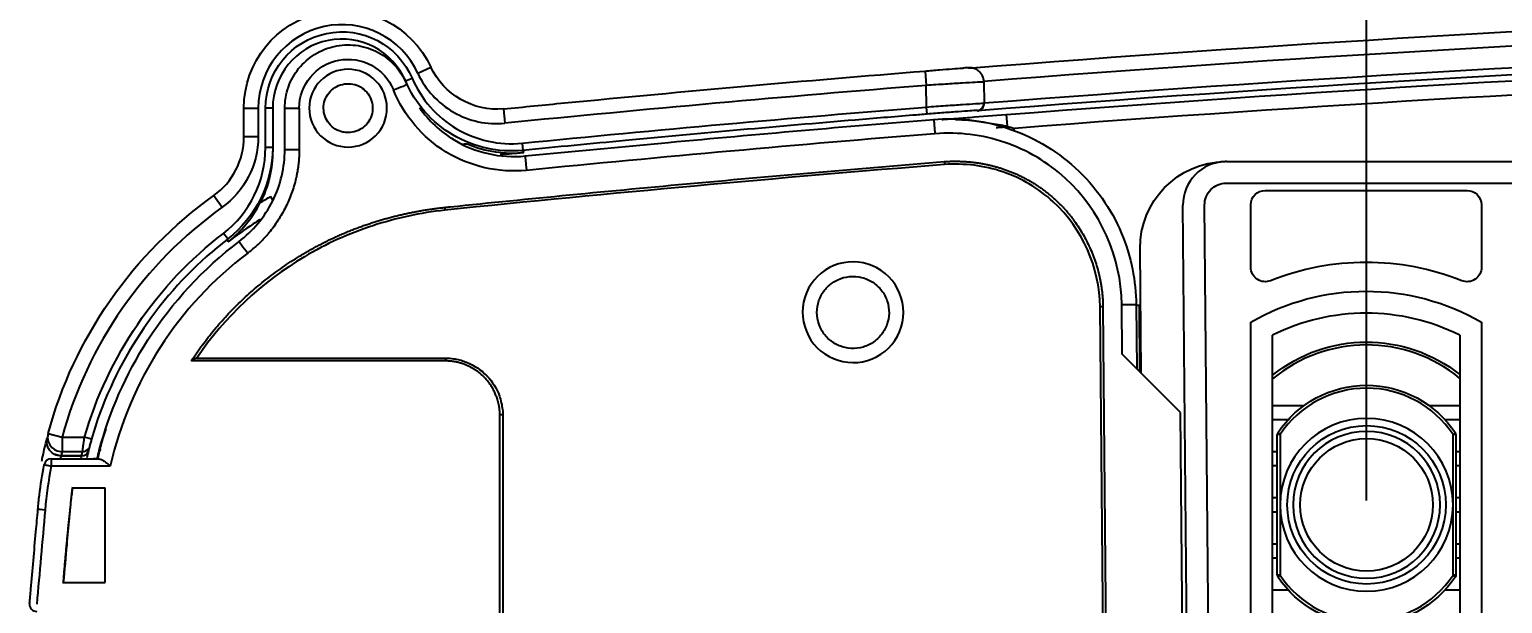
# Model space of a CAD drawing. Header units: millimetres. Extents: x 28 to 2974, y 8 to 3716.
# Drawn here: x 1666.1 to 1768.4, y 1342.2 to 1382.1 of the extents above; entities that cross this region are included whole.
import ezdxf

# ---------------------------------------------------------------- set-up
doc = ezdxf.new("R2010")
doc.units = ezdxf.units.MM
doc.layers.get('Defpoints').update_dxf_attribs({"linetype": 'CONTINUOUS'})
doc.layers.add('1LINE', color=7, linetype='CONTINUOUS')
doc.styles.add('Annotative', font='malgun.ttf')
doc.dimstyles.new('WOO', dxfattribs={"dimtxt": 20, "dimasz": 2, "dimexe": 1.25, "dimexo": 0.3, "dimgap": 1, "dimtad": 1, "dimdec": 1, "dimzin": 1, "dimdsep": 46, "dimtxsty": 'Annotative', "dimcen": 0, "dimclrd": 1, "dimclre": 1, "dimclrt": 2, "dimadec": 0, "dimazin": 0, "dimtfac": 1, "dimtdec": 1, "dimtofl": 0, "dimtmove": 0, "dimatfit": 3, "dimfxl": 0, "dimarcsym": 0})

# ---------------------------------------------------------------- blocks, each defined once
blk = doc.blocks.new('*D11')
at = {"layer": '1LINE', "color": 1, "lineweight": -2}
for p, q in [((1758.92, 1349.37), (1758.92, 1481.64)), ((1958.87, 1349.37), (1958.87, 1481.64)), ((1760.92, 1480.39), (1956.87, 1480.39))]:
    blk.add_line(p, q, dxfattribs=at)
at = {"layer": '1LINE', "color": 1}
for points in [[(1760.92, 1480.72), (1760.92, 1480.05), (1758.92, 1480.39)], [(1956.87, 1480.72), (1956.87, 1480.05), (1958.87, 1480.39)]]:
    blk.add_solid(points, dxfattribs=at)
at = {"layer": 'Defpoints', "color": 0}
for p in [(1958.87, 1480.39), (1758.92, 1349.07), (1958.87, 1349.07)]:
    blk.add_point(p, dxfattribs=at)
at = {"layer": '1LINE', "color": 2, "insert": (1858.89, 1491.72), "char_height": 20, "attachment_point": 5, "style": 'Annotative'}
blk.add_mtext('200', dxfattribs=at)

msp = doc.modelspace()

# ---------------------------------------------------------------- linework, layer by layer
at = {"layer": '1LINE', "linetype": 'Continuous'}
for p, q in [((1693.09, 1379.03), (1694, 1379.45)), ((1728.29, 1379.19), (1728.37, 1378.19)), ((1692.23, 1378.5), (1692.69, 1378.7)), ((1728.38, 1376.69), (1728.37, 1378.19)), ((1732.37, 1378.43), (1732.38, 1376.96)), ((1732.38, 1376.96), (1732.38, 1376.94)), ((1681.02, 1376.61), (1682.02, 1376.61)), ((1681.02, 1374.61), (1681.02, 1376.61)), ((1682.02, 1376.61), (1682.02, 1374.61)), ((1683.02, 1376.61), (1682.52, 1376.61)), ((1682.52, 1373.87), (1682.52, 1376.61)), ((1683.02, 1376.61), (1683.02, 1373.87)), ((1683.86, 1373.73), (1683.86, 1376.61)), ((1684.86, 1376.61), (1684.86, 1373.73)), ((1699.04, 1376.56), (1699.13, 1375.57)), ((1728.42, 1376.2), (1728.38, 1376.69)), ((1733.91, 1376.17), (1733.98, 1375.36)), ((1734.42, 1375.03), (1734.49, 1375.21)), ((1682.02, 1374.61), (1681.02, 1374.61)), ((1683.02, 1373.87), (1682.52, 1373.87)), ((1700.32, 1374.18), (1700.37, 1373.68)), ((1749.2, 1372.9), (1968.58, 1372.9)), ((1749.18, 1371.4), (1827.83, 1371.4)), ((1751.89, 1370.9), (1765.89, 1370.9)), ((1678.93, 1370.54), (1679.51, 1369.73)), ((1683.04, 1370.23), (1682.9, 1370.48)), ((1746.87, 1290.88), (1746.18, 1369.88)), ((1748.37, 1290.89), (1747.68, 1369.89)), ((1750.89, 1365.56), (1750.89, 1369.9)), ((1766.89, 1369.9), (1766.89, 1365.56)), ((1679.9, 1367.53), (1679.6, 1367.92)), ((1743.28, 1358.21), (1743.2, 1366.85)), ((1740.97, 1301.45), (1740.43, 1362.82)), ((1740.63, 1362.82), (1741.3, 1287.13)), ((1741.96, 1359.53), (1741.93, 1362.98)), ((1742.93, 1362.99), (1742.97, 1358.52)), ((1742.93, 1362.94), (1743.13, 1362.94)), ((1743.13, 1362.94), (1743.17, 1358.32)), ((1750.89, 1304.94), (1750.89, 1361.76)), ((1766.89, 1361.76), (1766.89, 1304.94)), ((1752.39, 1305.84), (1752.39, 1360.86)), ((1765.39, 1360.86), (1765.39, 1305.84)), ((1746, 1355.49), (1741.96, 1359.53)), ((1695.03, 1359.06), (1677.37, 1359.06)), ((1677.75, 1359.26), (1695.03, 1359.26)), ((1698.79, 1338.72), (1698.79, 1355.34)), ((1698.99, 1355.34), (1698.99, 1338.72)), ((1746.48, 1300.63), (1746, 1355.49)), ((1752.39, 1355.97), (1754.58, 1355.97)), ((1763.25, 1355.97), (1765.39, 1355.97)), ((1753.46, 1354.97), (1752.39, 1354.97)), ((1765.39, 1354.97), (1764.37, 1354.97)), ((1667.44, 1354.03), (1667.43, 1353.98)), ((1667.44, 1354.03), (1668.4, 1353.76)), ((1668.4, 1353.76), (1669.96, 1353.76)), ((1668.4, 1353.76), (1668.4, 1352.76)), ((1670.44, 1353.63), (1669.96, 1353.76)), ((1752.92, 1353.95), (1752.72, 1353.95)), ((1752.72, 1344.19), (1752.72, 1353.95)), ((1752.75, 1354.06), (1752.92, 1353.95)), ((1752.92, 1353.95), (1752.92, 1349.07)), ((1765.08, 1354.06), (1764.92, 1353.95)), ((1765.12, 1353.95), (1764.92, 1353.95)), ((1764.92, 1349.07), (1764.92, 1353.95)), ((1765.12, 1353.95), (1765.12, 1344.19)), ((1667.65, 1352.26), (1670.98, 1352.26)), ((1667.65, 1352.26), (1667.65, 1351.76)), ((1668.34, 1352.47), (1668.34, 1352.47)), ((1669.82, 1352.76), (1668.4, 1352.76)), ((1670.87, 1352.27), (1670.59, 1352.26)), ((1752.39, 1352.77), (1752.72, 1352.77)), ((1765.12, 1352.77), (1765.39, 1352.77)), ((1671.75, 1351.76), (1667.65, 1351.76)), ((1752.72, 1351.77), (1752.39, 1351.77)), ((1765.39, 1351.77), (1765.12, 1351.77)), ((1669.13, 1350.26), (1671.39, 1350.26)), ((1671.39, 1343.67), (1671.39, 1350.26)), ((1752.39, 1349.57), (1752.72, 1349.57)), ((1765.12, 1349.57), (1765.39, 1349.57)), ((1752.72, 1348.57), (1752.39, 1348.57)), ((1752.92, 1349.07), (1752.92, 1344.19)), ((1764.92, 1344.19), (1764.92, 1349.07)), ((1765.39, 1348.57), (1765.12, 1348.57)), ((1752.39, 1346.37), (1752.72, 1346.37)), ((1765.12, 1346.37), (1765.39, 1346.37)), ((1752.72, 1345.37), (1752.39, 1345.37)), ((1765.39, 1345.37), (1765.12, 1345.37)), ((1752.92, 1344.19), (1752.72, 1344.19)), ((1752.92, 1344.19), (1752.75, 1344.08)), ((1765.12, 1344.19), (1764.92, 1344.19)), ((1765.08, 1344.08), (1764.92, 1344.19)), ((1668.49, 1343.67), (1671.39, 1343.67)), ((1752.39, 1343.17), (1753.46, 1343.17)), ((1764.37, 1343.17), (1765.39, 1343.17))]:
    msp.add_line(p, q, dxfattribs=at)
at = {"layer": '1LINE', "linetype": 'Continuous', "extrusion": (0, 0, -1)}
for radius in [6, 5.1]:
    msp.add_circle((-1758.92, 1349.07), radius, dxfattribs=at)
at = {"layer": '1LINE', "linetype": 'Continuous'}
for radius in [5.5, 4.6]:
    msp.add_circle((1758.92, 1349.07), radius, dxfattribs=at)
at = {"layer": '1LINE', "linetype": 'Continuous', "extrusion": (0, 0, -1)}
for centre, radius, start, end in [((-1687.82, 1376.61), 6.8, 0, 155.3427), ((-1687.82, 1376.61), 5.3, 0, 156.8659), ((-1688.25, 1376.61), 3.39, 359.9998, 158.0366), ((-1749.2, 1366.9), 6, 359.5, 89.1465), ((-1749.18, 1369.9), 1.5, 359.5, 90), ((-1758.89, 1347.9), 16, 60, 120), ((-1758.92, 1349.97), 10.4, 51.1421, 128.5053), ((-1758.92, 1349.97), 7.4, 33.5573, 146.4427), ((-1758.92, 1348.17), 7.4, 213.5573, 326.4427), ((-1764.92, 1344.19), 0.2, 180, 213.5573)]:
    msp.add_arc(centre, radius, start, end, dxfattribs=at)
at = {"layer": '1LINE', "linetype": 'Continuous'}
for centre, radius, start, end in [((1687.82, 1376.61), 5.8, 24.6573, 180), ((1687.82, 1376.61), 4.8, 23.1341, 180), ((1749.18, 1369.9), 3, 91.2071, 180.5), ((1749.2, 1366.9), 6, 90, 90.8535), ((1758.89, 1347.9), 18, 68.3817, 111.6183), ((1758.92, 1349.97), 10.2, 50.5948, 129.7694), ((1758.92, 1349.97), 7.2, 33.5573, 146.4427), ((1668.4, 1353.76), 1, 164.7599, 167.4602), ((1752.92, 1353.95), 0.2, 146.4427, 180), ((1764.92, 1353.95), 0.2, 0, 33.5573), ((1752.92, 1344.19), 0.2, 180, 213.5573), ((1758.92, 1348.17), 7.2, 213.5573, 326.4427)]:
    msp.add_arc(centre, radius, start, end, dxfattribs=at)
at = {"layer": '1LINE', "linetype": 'Continuous', "extrusion": (6.12303e-17, -3.74928e-33, -1)}
for centre, radius, start, end in [((-1751.89, 1369.9), 1, 0, 90), ((-1765.89, 1369.9), 1, 90, 180), ((-1751.89, 1365.56), 1, 248.3817, 0), ((-1765.89, 1365.56), 1, 180, 291.6183), ((-1758.89, 1347.9), 14.5, 63.3669, 116.6331)]:
    msp.add_arc(centre, radius, start, end, dxfattribs=at)
at = {"layer": '1LINE', "linetype": 'Continuous'}
for centre, major_axis, ratio, start_param, end_param in [((1731.37, 1378.42), (1, 0.009), 0.999986, 0, 0.86041), ((1691.4, 1377.88), (0.927, 0.374), 0.000006, 4.712387, 6.300639), ((1731.88, 1376.95), (-0.5, -0.004), 0.999986, 1.640595, 3.141437), ((1684.86, 1373.73), (-1, 0), 0.000006, 6.265732, 7.853982), ((1741.93, 1362.98), (1, 0.009), 0.000006, 4.712389, 6.283185), ((1668.4, 1353.76), (0.976, -0.217), 0.999361, 3.141612, 4.931116), ((1667.65, 1351.76), (0, 0.5), 0.999999, 0.000002, 1.380479), ((1668.34, 1352.97), (0, 0.5), 0.000112, 3.106686, 3.14228), ((1669.76, 1352.97), (0.489, -0.103), 0.999364, 4.919467, 6.237818), ((1669.76, 1352.97), (-0.179, 0.467), 0.999998, 2.774576, 4.092825), ((1669.76, 1352.97), (0, -0.5), 0.000112, 6.248279, 6.283898), ((1669.82, 1353.26), (0.488, -0.107), 0.999362, 4.927673, 5.892395), ((1667.65, 1351.76), (0.491, -0.095), 0.000006, 3.140295, 4.71239), ((1666.65, 1342.17), (0, 0.5), 1, 1.484695, 3.14159)]:
    msp.add_ellipse(centre, major_axis=major_axis, ratio=ratio, start_param=start_param, end_param=end_param, dxfattribs=at)
for points, degree in [([(1731.29, 1379.39), (1773.59, 1382.73), (1816.02, 1384.41), (1858.46, 1384.41)], 3), ([(1858.46, 1383.41), (1816.38, 1383.41), (1774.31, 1381.75), (1732.36, 1378.47)], 3), ([(1732.38, 1376.97), (1774.32, 1380.26), (1816.39, 1381.91), (1858.46, 1381.91)], 3), ([(1858.46, 1381.41), (1816.23, 1381.41), (1774.02, 1379.74), (1731.92, 1376.43)], 3), ([(1733.91, 1376.17), (1775.5, 1379.4), (1817.24, 1381.03), (1858.89, 1381.03)], 3), ([(1858.89, 1380.03), (1817.38, 1380.03), (1775.88, 1378.42), (1734.49, 1375.21)], 3), ([(1699.04, 1376.56), (1696.96, 1376.36), (1694.87, 1377.56), (1694, 1379.45)], 3), ([(1728.37, 1378.19), (1718.62, 1377.41), (1708.87, 1376.53), (1699.13, 1375.57)], 3), ([(1700.32, 1374.18), (1709.67, 1375.1), (1719.02, 1375.94), (1728.38, 1376.69)], 3), ([(1730.39, 1375.83), (1731.59, 1375.8), (1732.78, 1375.58), (1733.98, 1375.36)], 3), ([(1728.97, 1374.84), (1719.51, 1374.07), (1710.07, 1373.22), (1700.63, 1372.29)], 3), ([(1733.81, 1375.29), (1733.61, 1375.27), (1733.41, 1375.26), (1733.21, 1375.24)], 3), ([(1733.98, 1375.36), (1734.15, 1375.31), (1734.32, 1375.26), (1734.49, 1375.21)], 3), ([(1678.93, 1370.54), (1680.23, 1371.47), (1681.02, 1373.01), (1681.02, 1374.61)], 3), ([(1682.02, 1374.61), (1682.02, 1372.69), (1681.07, 1370.84), (1679.51, 1369.73)], 3), ([(1679.6, 1367.92), (1681.42, 1369.33), (1682.52, 1371.56), (1682.52, 1373.87)], 3), ([(1683.02, 1373.87), (1683.02, 1371.41), (1681.85, 1369.03), (1679.9, 1367.53)], 3), ([(1684.86, 1373.73), (1684.86, 1371.64), (1682.96, 1367.82), (1681.29, 1366.55)], 2), ([(1696.15, 1374.1), (1696.27, 1374.12), (1696.39, 1374.13), (1696.51, 1374.14)], 3), ([(1696.51, 1374.14), (1697.8, 1373.59), (1699.14, 1373.4), (1700.44, 1373.53)], 3), ([(1683.02, 1373.67), (1683.02, 1372.41), (1682.72, 1371.17), (1682.15, 1370.05)], 3), ([(1729.63, 1372.7), (1718.07, 1371.76), (1706.51, 1370.71), (1694.97, 1369.53)], 3), ([(1700.44, 1373.53), (1699.89, 1373.47), (1699.35, 1373.42), (1698.8, 1373.37)], 3), ([(1700.37, 1373.68), (1700.39, 1373.64), (1700.4, 1373.61), (1700.44, 1373.53)], 3), ([(1729.62, 1372.9), (1729.62, 1372.8), (1729.63, 1372.7), (1729.63, 1372.7)], 3), ([(1679.51, 1369.73), (1674.08, 1365.84), (1670.16, 1360.2), (1668.4, 1353.76)], 3), ([(1679.92, 1367.32), (1680.82, 1368.03), (1681.59, 1368.94), (1682.15, 1370.05)], 3), ([(1682.15, 1370.05), (1682.4, 1370.2), (1682.65, 1370.34), (1682.9, 1370.48)], 3), ([(1689.88, 1368.64), (1692.31, 1369.44), (1694.94, 1369.72)], 2), ([(1694.95, 1369.72), (1694.95, 1369.63), (1694.97, 1369.53), (1694.97, 1369.53)], 3), ([(1694.97, 1369.53), (1693.27, 1369.34), (1691.59, 1368.98), (1689.97, 1368.45)], 3), ([(1679.9, 1367.53), (1679.4, 1367.14), (1678.91, 1366.73), (1678.43, 1366.31)], 3), ([(1678.43, 1366.31), (1674.68, 1362.96), (1671.85, 1358.52), (1670.44, 1353.63)], 3), ([(1681.29, 1366.55), (1676.47, 1362.91), (1673.09, 1357.65), (1671.75, 1351.76)], 3), ([(1740.63, 1362.82), (1740.53, 1362.82), (1740.43, 1362.82), (1740.43, 1362.82)], 3), ([(1695.03, 1359.06), (1695.03, 1359.16), (1695.03, 1359.26), (1695.03, 1359.26)], 3), ([(1698.79, 1355.34), (1698.88, 1355.34), (1698.99, 1355.34), (1698.99, 1355.34)], 3), ([(1671.43, 1354.34), (1671.08, 1353.28), (1670.85, 1352.26)], 2), ([(1667.43, 1353.93), (1667.4, 1353.79)], 1), ([(1668.34, 1352.47), (1668.34, 1352.47), (1668.31, 1352.38), (1668.26, 1352.21)], 3), ([(1668.4, 1352.76), (1668.38, 1352.67), (1668.36, 1352.57), (1668.34, 1352.47)], 3), ([(1668.34, 1352.47), (1668.34, 1352.47)], 1), ([(1668.34, 1352.47), (1668.34, 1352.47)], 1), ([(1669.7, 1352.24), (1669.74, 1352.39), (1669.76, 1352.47), (1669.76, 1352.47)], 3), ([(1669.76, 1352.47), (1669.78, 1352.57), (1669.8, 1352.67), (1669.82, 1352.76)], 3), ([(1670.24, 1352.84), (1670.24, 1352.84), (1670.2, 1352.67), (1670.12, 1352.33)], 3), ([(1670.26, 1352.92), (1670.25, 1352.89), (1670.25, 1352.87), (1670.24, 1352.84)], 3), ([(1670.84, 1352.26), (1670.89, 1352.46), (1670.94, 1352.65), (1670.99, 1352.85)], 3), ([(1667.65, 1351.76), (1667.46, 1350.75), (1667.32, 1349.73), (1667.23, 1348.71)], 3), ([(1668.49, 1343.62), (1668.76, 1346.97), (1669.14, 1350.31)], 2), ([(1667.23, 1348.71), (1667.03, 1346.53), (1666.84, 1344.35), (1666.65, 1342.17)], 3), ([(1667.23, 1348.71), (1666.97, 1348.73), (1666.73, 1348.75), (1666.73, 1348.75)], 3)]:
    msp.add_open_spline(points, degree=degree, dxfattribs=at)
for points, degree, knots in [([(1683.86, 1376.61), (1683.86, 1377.11), (1683.94, 1377.6), (1684.27, 1378.53), (1684.51, 1378.97), (1685.13, 1379.74), (1685.51, 1380.08), (1686.34, 1380.6), (1686.81, 1380.79), (1687.77, 1381.01), (1688.27, 1381.03), (1689.25, 1380.92), (1689.73, 1380.78), (1690.62, 1380.35), (1691.03, 1380.05), (1691.72, 1379.35), (1692.01, 1378.94), (1692.26, 1378.42), (1692.29, 1378.34), (1692.32, 1378.26)], 3, [0, 0, 0, 0, 0.122336, 0.122336, 0.244673, 0.244673, 0.367009, 0.367009, 0.489346, 0.489346, 0.611682, 0.611682, 0.734018, 0.734018, 0.856355, 0.856355, 0.978691, 0.978691, 1, 1, 1, 1]), ([(1688.25, 1373.91), (1687.54, 1373.91), (1686.84, 1374.2), (1685.84, 1375.2), (1685.55, 1375.91), (1685.55, 1377.32), (1685.84, 1378.02), (1686.84, 1379.02), (1687.54, 1379.31), (1688.96, 1379.31), (1689.66, 1379.02), (1690.66, 1378.02), (1690.95, 1377.32), (1690.95, 1375.91), (1690.66, 1375.2), (1689.66, 1374.2), (1688.96, 1373.91), (1688.25, 1373.91)], 3, [0, 0, 0, 0, 0.125, 0.125, 0.25, 0.25, 0.375, 0.375, 0.5, 0.5, 0.625, 0.625, 0.75, 0.75, 0.875, 0.875, 1, 1, 1, 1]), ([(1693.09, 1379.03), (1693.61, 1377.9), (1694.49, 1376.95), (1696.64, 1375.71), (1697.89, 1375.44), (1699.13, 1375.57)], 3, [0, 0, 0, 0, 0.5, 0.5, 1, 1, 1, 1]), ([(1699.04, 1376.56), (1700.45, 1376.7), (1701.86, 1376.84), (1711.6, 1377.78), (1719.94, 1378.52), (1728.29, 1379.19)], 3, [0, 0, 0, 0, 0.144841, 0.144841, 1, 1, 1, 1]), ([(1728.29, 1379.19), (1728.62, 1379.22), (1728.96, 1379.25), (1729.6, 1379.3), (1729.9, 1379.32), (1730.43, 1379.36), (1730.66, 1379.38), (1730.88, 1379.39), (1730.92, 1379.39), (1730.96, 1379.4)], 3, [0, 0, 0, 0, 0.308166, 0.308166, 0.616322, 0.616322, 0.923982, 0.923982, 1, 1, 1, 1]), ([(1732.01, 1379.18), (1731.98, 1379.2), (1731.91, 1379.27), (1731.76, 1379.34), (1731.6, 1379.4), (1731.48, 1379.41), (1731.4, 1379.42), (1731.36, 1379.42), (1731.33, 1379.42), (1731.26, 1379.42), (1731.19, 1379.41), (1731.01, 1379.4), (1730.93, 1379.39)], 3, [0, 0, 0, 0, 0.049674, 0.155003, 0.24152, 0.306406, 0.344101, 0.372728, 0.41138, 0.489602, 0.7961, 1, 1, 1, 1]), ([(1688.25, 1374.91), (1688.44, 1374.91), (1688.63, 1374.95), (1688.99, 1375.07), (1689.16, 1375.17), (1689.46, 1375.4), (1689.59, 1375.55), (1689.79, 1375.87), (1689.87, 1376.05), (1689.95, 1376.43), (1689.96, 1376.62), (1689.92, 1377), (1689.86, 1377.19), (1689.7, 1377.53), (1689.58, 1377.69), (1689.31, 1377.96), (1689.15, 1378.07), (1688.81, 1378.23), (1688.62, 1378.28), (1688.24, 1378.32), (1688.05, 1378.31), (1687.68, 1378.22), (1687.5, 1378.15), (1687.17, 1377.94), (1687.03, 1377.81), (1686.8, 1377.51), (1686.7, 1377.34), (1686.58, 1376.98), (1686.55, 1376.79), (1686.55, 1376.41), (1686.59, 1376.21), (1686.72, 1375.86), (1686.81, 1375.69), (1687.05, 1375.39), (1687.2, 1375.26), (1687.53, 1375.06), (1687.71, 1374.99), (1688.01, 1374.93), (1688.13, 1374.91), (1688.25, 1374.91)], 3, [0, 0, 0, 0, 0.053701, 0.053701, 0.107402, 0.107402, 0.161101, 0.161101, 0.214796, 0.214796, 0.268491, 0.268491, 0.322185, 0.322185, 0.375883, 0.375883, 0.429584, 0.429584, 0.483285, 0.483285, 0.536985, 0.536985, 0.590679, 0.590679, 0.644374, 0.644374, 0.698068, 0.698068, 0.751766, 0.751766, 0.805466, 0.805466, 0.859168, 0.859168, 0.912868, 0.912868, 0.966563, 0.966563, 1, 1, 1, 1]), ([(1700.63, 1372.29), (1698.69, 1372.1), (1696.71, 1372.56), (1693.42, 1374.56), (1692.13, 1376.08), (1691.4, 1377.88)], 3, [0, 0, 0, 0, 0.5, 0.5, 1, 1, 1, 1]), ([(1700.37, 1373.68), (1698.68, 1373.51), (1696.98, 1373.89), (1694.07, 1375.61), (1692.9, 1376.94), (1692.23, 1378.5)], 3, [0, 0, 0, 0, 0.5, 0.5, 1, 1, 1, 1]), ([(1692.26, 1378.45), (1692.25, 1378.46), (1692.24, 1378.47), (1692.24, 1378.49), (1692.24, 1378.49), (1692.23, 1378.5)], 3, [0, 0, 0, 0, 0.510673, 0.510673, 1, 1, 1, 1]), ([(1692.69, 1378.7), (1693.32, 1377.23), (1694.41, 1375.99), (1697.14, 1374.38), (1698.74, 1374.02), (1700.32, 1374.18)], 3, [0, 0, 0, 0, 0.5, 0.5, 1, 1, 1, 1]), ([(1732.37, 1378.43), (1732.37, 1378.43), (1732.33, 1378.43), (1732.17, 1378.42), (1732, 1378.41), (1731.53, 1378.39), (1731.22, 1378.37), (1730.52, 1378.33), (1730.12, 1378.3), (1729.27, 1378.25), (1728.82, 1378.22), (1728.37, 1378.19)], 3, [0, 0, 0, 0, 0.138828, 0.138828, 0.353669, 0.353669, 0.568988, 0.568988, 0.784534, 0.784534, 1, 1, 1, 1]), ([(1728.38, 1376.69), (1728.83, 1376.73), (1729.28, 1376.76), (1730.13, 1376.82), (1730.53, 1376.84), (1731.23, 1376.89), (1731.54, 1376.91), (1732.01, 1376.94), (1732.19, 1376.95), (1732.35, 1376.96), (1732.38, 1376.96), (1732.38, 1376.96)], 3, [0, 0, 0, 0, 0.215519, 0.215519, 0.431091, 0.431091, 0.646397, 0.646397, 0.861198, 0.861198, 1, 1, 1, 1]), ([(1731.92, 1376.43), (1731.92, 1376.43), (1731.92, 1376.43), (1731.96, 1376.43), (1731.99, 1376.44), (1732.09, 1376.47), (1732.15, 1376.5), (1732.25, 1376.59), (1732.28, 1376.63), (1732.33, 1376.72), (1732.35, 1376.76), (1732.37, 1376.84), (1732.38, 1376.89), (1732.38, 1376.94)], 3, [0, 0, 0, 0, 0.004881, 0.004881, 0.165285, 0.165285, 0.474333, 0.474333, 0.697964, 0.697964, 0.848198, 0.848198, 1, 1, 1, 1]), ([(1693.2, 1376.65), (1693.84, 1375.75), (1694.66, 1374.98), (1697.06, 1373.52), (1698.82, 1373.12), (1700.53, 1373.29)], 3, [0, 0, 0, 0, 0.391491, 0.391491, 1, 1, 1, 1]), ([(1728.42, 1376.2), (1728.09, 1376.17), (1727.76, 1376.14), (1726.1, 1376.01), (1724.77, 1375.9), (1718.12, 1375.34), (1712.81, 1374.87), (1705.12, 1374.14), (1702.75, 1373.91), (1700.37, 1373.68)], 3, [0, 0, 0, 0, 0.03551, 0.03551, 0.177552, 0.177552, 0.74573, 0.74573, 1, 1, 1, 1]), ([(1700.53, 1373.29), (1701.19, 1373.35), (1701.86, 1373.42), (1705.18, 1373.74), (1707.83, 1373.99), (1716.62, 1374.8), (1722.75, 1375.34), (1728.89, 1375.83)], 3, [0, 0, 0, 0, 0.070251, 0.070251, 0.351254, 0.351254, 1, 1, 1, 1]), ([(1731.92, 1376.46), (1731.92, 1376.46), (1731.89, 1376.46), (1731.75, 1376.45), (1731.6, 1376.44), (1731.18, 1376.41), (1730.92, 1376.39), (1730.3, 1376.34), (1729.95, 1376.32), (1729.21, 1376.26), (1728.81, 1376.23), (1728.42, 1376.2)], 3, [0, 0, 0, 0, 0.138786, 0.138786, 0.353565, 0.353565, 0.568864, 0.568864, 0.784448, 0.784448, 1, 1, 1, 1]), ([(1728.89, 1375.83), (1730.47, 1375.96), (1732.21, 1375.8), (1735.64, 1374.69), (1737.31, 1373.74), (1740.1, 1371.2), (1741.2, 1369.61), (1742.6, 1366.29), (1742.92, 1364.57), (1742.93, 1362.99)], 3, [0, 0, 0, 0, 0.25, 0.25, 0.5, 0.5, 0.75, 0.75, 1, 1, 1, 1]), ([(1729.44, 1375.83), (1729.47, 1375.83), (1729.51, 1375.83), (1729.74, 1375.85), (1729.95, 1375.86), (1730.57, 1375.91), (1730.98, 1375.94), (1732.22, 1376.04), (1733.06, 1376.1), (1733.91, 1376.17)], 3, [0, 0, 0, 0, 0.022141, 0.022141, 0.161835, 0.161835, 0.441223, 0.441223, 1, 1, 1, 1]), ([(1731.92, 1376.43), (1731.92, 1376.43), (1731.92, 1376.43), (1731.92, 1376.44), (1731.92, 1376.44), (1731.92, 1376.44), (1731.92, 1376.45), (1731.92, 1376.46)], 3, [0, 0, 0, 0, 0.105839, 0.105839, 0.318647, 0.318647, 1, 1, 1, 1]), ([(1741.93, 1362.98), (1741.9, 1366.3), (1740.44, 1369.53), (1736.82, 1372.84), (1735.38, 1373.7), (1732.25, 1374.76), (1730.62, 1374.97), (1728.97, 1374.84)], 3, [0, 0, 0, 0, 0.5, 0.5, 0.75, 0.75, 1, 1, 1, 1]), ([(1680.69, 1367.35), (1681.63, 1368.07), (1682.46, 1369.05), (1683.58, 1371.29), (1683.86, 1372.54), (1683.86, 1373.73)], 3, [0, 0, 0, 0, 0.5, 0.5, 1, 1, 1, 1]), ([(1683.02, 1373.87), (1683.02, 1373.83), (1683.02, 1373.82), (1683.02, 1373.75), (1683.02, 1373.72), (1683.02, 1373.67)], 3, [0, 0, 0, 0, 0.752208, 0.752208, 1, 1, 1, 1]), ([(1694.94, 1369.72), (1695.08, 1369.74), (1695.21, 1369.75), (1698.1, 1370.05), (1700.85, 1370.32), (1706.5, 1370.87), (1709.38, 1371.14), (1718.05, 1371.93), (1723.83, 1372.43), (1729.62, 1372.9)], 3, [0, 0, 0, 0, 0.011489, 0.011489, 0.250036, 0.250036, 0.500038, 0.500038, 1, 1, 1, 1]), ([(1729.62, 1372.9), (1731.81, 1373.04), (1733.74, 1372.38), (1735.75, 1371.69), (1737.32, 1370.26), (1738.85, 1368.86), (1740.6, 1364.94), (1740.63, 1362.82)], 2, [0, 0, 0, 0.25, 0.25, 0.5, 0.5, 0.75, 1, 1, 1]), ([(1740.43, 1362.82), (1740.39, 1365.55), (1739.21, 1368.26), (1736.17, 1371.03), (1734.97, 1371.75), (1732.38, 1372.63), (1731, 1372.79), (1729.63, 1372.7)], 3, [0, 0, 0, 0, 0.5, 0.5, 0.75, 0.75, 1, 1, 1, 1]), ([(1667.44, 1354.03), (1668.34, 1357.35), (1669.78, 1360.43), (1673.71, 1366.09), (1676.13, 1368.53), (1678.93, 1370.54)], 3, [0, 0, 0, 0, 0.5, 0.5, 1, 1, 1, 1]), ([(1677.37, 1359.06), (1680.34, 1363.57), (1684.95, 1366.37), (1687.3, 1367.8), (1689.88, 1368.64)], 2, [0, 0, 0, 0.659617, 0.659617, 1, 1, 1]), ([(1682.17, 1368.89), (1682, 1368.79), (1681.84, 1368.68), (1681.07, 1368.18), (1680.49, 1367.76), (1679.92, 1367.32)], 3, [0, 0, 0, 0, 0.21598, 0.21598, 1, 1, 1, 1]), ([(1669.96, 1353.76), (1670.77, 1356.57), (1672.03, 1359.24), (1675.28, 1364.01), (1677.31, 1366.16), (1679.6, 1367.92)], 3, [0, 0, 0, 0, 0.5, 0.5, 1, 1, 1, 1]), ([(1689.97, 1368.45), (1688.32, 1367.91), (1686.72, 1367.19), (1682.26, 1364.53), (1679.68, 1362.11), (1677.75, 1359.26)], 3, [0, 0, 0, 0, 0.335716, 0.335716, 1, 1, 1, 1]), ([(1670.99, 1352.85), (1671.68, 1355.48), (1672.81, 1358.11), (1676.04, 1363.13), (1678.21, 1365.48), (1680.69, 1367.35)], 3, [0, 0, 0, 0, 0.481976, 0.481976, 1, 1, 1, 1]), ([(1679.92, 1367.32), (1679.92, 1367.33), (1679.92, 1367.34), (1679.9, 1367.43), (1679.9, 1367.45), (1679.9, 1367.49), (1679.9, 1367.51), (1679.9, 1367.53)], 3, [0, 0, 0, 0, 0.041498, 0.041498, 0.531774, 0.531774, 1, 1, 1, 1]), ([(1680.69, 1367.35), (1680.69, 1367.35), (1680.74, 1367.27), (1680.98, 1366.96), (1681.15, 1366.74), (1681.29, 1366.55)], 3, [0, 0, 0, 0, 0.5, 0.5, 1, 1, 1, 1]), ([(1721.07, 1365.16), (1721.07, 1365.16), (1721.07, 1365.16), (1721.79, 1365.74), (1722.73, 1366.02), (1724.56, 1365.83), (1725.42, 1365.36), (1726.58, 1363.94), (1726.86, 1363), (1726.67, 1361.17), (1726.21, 1360.31), (1724.78, 1359.14), (1723.84, 1358.87), (1722.01, 1359.06), (1721.15, 1359.52), (1719.99, 1360.95), (1719.71, 1361.89), (1719.9, 1363.71), (1720.36, 1364.58), (1721.07, 1365.16)], 3, [0, 0, 0, 0, 0.000161, 0.000161, 0.125161, 0.125161, 0.250161, 0.250161, 0.375161, 0.375161, 0.500161, 0.500161, 0.625161, 0.625161, 0.750161, 0.750161, 0.875161, 0.875161, 1, 1, 1, 1]), ([(1721.7, 1364.37), (1721.51, 1364.21), (1721.34, 1364.02), (1721.05, 1363.59), (1720.93, 1363.32), (1720.79, 1362.78), (1720.77, 1362.5), (1720.82, 1361.94), (1720.89, 1361.66), (1721.12, 1361.15), (1721.28, 1360.91), (1721.66, 1360.5), (1721.89, 1360.33), (1722.39, 1360.08), (1722.67, 1359.99), (1723.22, 1359.91), (1723.51, 1359.92), (1724.06, 1360.03), (1724.32, 1360.14), (1724.8, 1360.42), (1725.02, 1360.61), (1725.38, 1361.04), (1725.53, 1361.29), (1725.72, 1361.81), (1725.78, 1362.1), (1725.79, 1362.65), (1725.75, 1362.94), (1725.57, 1363.47), (1725.44, 1363.73), (1725.1, 1364.17), (1724.89, 1364.37), (1724.42, 1364.67), (1724.16, 1364.79), (1723.61, 1364.92), (1723.33, 1364.94), (1722.77, 1364.89), (1722.49, 1364.82), (1722.05, 1364.61), (1721.87, 1364.5), (1721.7, 1364.37)], 3, [0, 0, 0, 0, 0.04715, 0.04715, 0.100852, 0.100852, 0.154569, 0.154569, 0.208279, 0.208279, 0.26199, 0.26199, 0.315705, 0.315705, 0.369398, 0.369398, 0.423089, 0.423089, 0.476787, 0.476787, 0.530467, 0.530467, 0.584179, 0.584179, 0.637879, 0.637879, 0.691599, 0.691599, 0.745316, 0.745316, 0.799037, 0.799037, 0.852729, 0.852729, 0.906438, 0.906438, 0.960099, 0.960099, 1, 1, 1, 1]), ([(1677.75, 1359.26), (1677.73, 1359.25), (1677.69, 1359.24), (1677.56, 1359.15), (1677.45, 1359.1), (1677.37, 1359.06)], 3, [0, 0, 0, 0, 0.250551, 0.495824, 1, 1, 1, 1]), ([(1695.03, 1359.26), (1695.06, 1359.26), (1695.09, 1359.26), (1695.34, 1359.25), (1695.53, 1359.22), (1695.96, 1359.15), (1696.22, 1359.07), (1696.99, 1358.76), (1697.49, 1358.43), (1698.26, 1357.63), (1698.56, 1357.15), (1698.85, 1356.35), (1698.93, 1355.96), (1698.99, 1355.47), (1698.98, 1355.41), (1698.99, 1355.34)], 3, [0, 0, 0, 0, 0.0625, 0.0625, 0.125, 0.125, 0.25, 0.25, 0.5, 0.5, 0.75, 0.75, 0.875, 0.875, 1, 1, 1, 1]), ([(1698.79, 1355.34), (1698.78, 1355.48), (1698.77, 1355.54), (1698.77, 1355.61), (1698.74, 1355.89), (1698.62, 1356.42), (1698.19, 1357.44), (1697.4, 1358.22), (1696.79, 1358.62), (1696.11, 1358.91), (1695.57, 1359.02), (1695.3, 1359.05), (1695.22, 1359.05), (1695.15, 1359.06), (1695.03, 1359.06)], 2, [0, 0, 0, 0.03125, 0.03125, 0.0625, 0.125, 0.25, 0.5, 0.625, 0.75, 0.875, 0.9375, 0.96875, 0.96875, 1, 1, 1]), ([(1666.99, 1352.09), (1667.01, 1352.16), (1667.02, 1352.23), (1667.23, 1353.2), (1667.37, 1353.72), (1667.37, 1353.72)], 3, [0, 0, 0, 0, 0.068848, 0.068848, 1, 1, 1, 1]), ([(1668.34, 1352.47), (1668.23, 1352.47), (1668.11, 1352.49), (1667.9, 1352.56), (1667.8, 1352.62), (1667.63, 1352.76), (1667.55, 1352.84), (1667.43, 1353.03), (1667.39, 1353.14), (1667.34, 1353.36), (1667.33, 1353.47), (1667.35, 1353.61), (1667.35, 1353.64), (1667.36, 1353.69), (1667.37, 1353.71), (1667.37, 1353.72)], 3, [0, 0, 0, 0, 0.184614, 0.184614, 0.369227, 0.369227, 0.553838, 0.553838, 0.738464, 0.738464, 0.923115, 0.923115, 0.973833, 0.973833, 1, 1, 1, 1]), ([(1668.34, 1352.47), (1668.23, 1352.47), (1668.11, 1352.49), (1667.9, 1352.56), (1667.8, 1352.62), (1667.63, 1352.76), (1667.55, 1352.84), (1667.43, 1353.03), (1667.39, 1353.14), (1667.34, 1353.36), (1667.33, 1353.47), (1667.35, 1353.61), (1667.35, 1353.64), (1667.36, 1353.69), (1667.37, 1353.71), (1667.37, 1353.72)], 3, [0, 0, 0, 0, 0.184614, 0.184614, 0.369227, 0.369227, 0.553838, 0.553838, 0.738464, 0.738464, 0.923115, 0.923115, 0.973833, 0.973833, 1, 1, 1, 1]), ([(1669.82, 1352.76), (1669.82, 1352.77), (1669.83, 1352.79), (1669.84, 1352.87), (1669.84, 1352.92), (1669.86, 1353.06), (1669.87, 1353.15), (1669.9, 1353.33), (1669.91, 1353.44), (1669.94, 1353.62), (1669.95, 1353.69), (1669.96, 1353.76)], 3, [0, 0, 0, 0, 0.213153, 0.213153, 0.424914, 0.424914, 0.638048, 0.638048, 0.856515, 0.856515, 1, 1, 1, 1]), ([(1670.44, 1353.63), (1670.43, 1353.59), (1670.42, 1353.55), (1670.4, 1353.46), (1670.38, 1353.41), (1670.36, 1353.32), (1670.34, 1353.28), (1670.33, 1353.21), (1670.32, 1353.19), (1670.31, 1353.15), (1670.31, 1353.14), (1670.31, 1353.13)], 3, [0, 0, 0, 0, 0.144319, 0.144319, 0.36353, 0.36353, 0.576669, 0.576669, 0.78782, 0.78782, 1, 1, 1, 1]), ([(1668.11, 1352.51), (1668.03, 1352.52), (1667.85, 1352.57), (1667.63, 1352.74), (1667.47, 1352.96), (1667.39, 1353.12), (1667.38, 1353.2), (1667.37, 1353.22)], 3, [0, 0, 0, 0, 0.21679, 0.518679, 0.764144, 0.97161, 1, 1, 1, 1]), ([(1668.34, 1352.47), (1668.37, 1352.47), (1668.4, 1352.47), (1668.87, 1352.47), (1669.32, 1352.47), (1669.76, 1352.47)], 3, [0, 0, 0, 0, 0.062057, 0.062057, 1, 1, 1, 1]), ([(1669.76, 1352.47), (1669.43, 1352.47), (1669.09, 1352.47), (1668.62, 1352.47), (1668.48, 1352.47), (1668.34, 1352.47)], 3, [0, 0, 0, 0, 0.704317, 0.704317, 1, 1, 1, 1]), ([(1670.31, 1353.13), (1670.3, 1353.12), (1670.3, 1353.11), (1670.29, 1353.05), (1670.28, 1353.01), (1670.27, 1352.95), (1670.26, 1352.93), (1670.26, 1352.92)], 3, [0, 0, 0, 0, 0.160715, 0.160715, 0.803574, 0.803574, 1, 1, 1, 1]), ([(1671.07, 1352.97), (1671.06, 1352.97), (1671.03, 1352.89), (1670.95, 1352.63), (1670.91, 1352.48), (1670.87, 1352.3)], 3, [0, 0, 0, 0, 0.581928, 0.581928, 1, 1, 1, 1]), ([(1670.98, 1352.26), (1671.03, 1352.25), (1671.14, 1352.23), (1671.33, 1352.1), (1671.51, 1351.96), (1671.65, 1351.85), (1671.72, 1351.79), (1671.75, 1351.76)], 3, [0, 0, 0, 0, 0.249741, 0.499179, 0.749367, 0.874558, 1, 1, 1, 1]), ([(1666.73, 1348.75), (1666.76, 1349.09), (1666.79, 1349.42), (1666.92, 1350.46), (1667.03, 1351.16), (1667.16, 1351.86)], 3, [0, 0, 0, 0, 0.319176, 0.319176, 1, 1, 1, 1]), ([(1669.13, 1350.26), (1669.11, 1350.12), (1669.09, 1349.98), (1669.05, 1349.69), (1669.03, 1349.54), (1668.99, 1349.17), (1668.97, 1348.96), (1668.94, 1348.69), (1668.94, 1348.64), (1668.92, 1348.44), (1668.9, 1348.29), (1668.83, 1347.52), (1668.78, 1346.91), (1668.65, 1345.42), (1668.57, 1344.55), (1668.49, 1343.67)], 3, [0, 0, 0, 0, 0.064241, 0.064241, 0.133816, 0.133816, 0.23059, 0.23059, 0.254074, 0.254074, 0.323645, 0.323645, 0.601925, 0.601925, 1, 1, 1, 1]), ([(1666.15, 1342.21), (1666.18, 1342.55), (1666.21, 1342.88), (1666.36, 1344.54), (1666.47, 1345.87), (1666.64, 1347.72), (1666.68, 1348.23), (1666.73, 1348.75)], 3, [0, 0, 0, 0, 0.152325, 0.152325, 0.761627, 0.761627, 1, 1, 1, 1])]:
    msp.add_open_spline(points, degree=degree, knots=knots, dxfattribs=at)
for points, weights in [([(1683.86, 1376.61), (1683.84, 1376.61), (1684.86, 1376.61)], [1, 0.700912493516, 0.999993541643]), ([(1728.89, 1375.83), (1728.89, 1375.84), (1728.97, 1374.84)], [1, 0.705026943112, 1]), ([(1700.53, 1373.29), (1700.53, 1373.29), (1700.63, 1372.29)], [1, 0.705025039039, 1])]:
    msp.add_rational_spline(points, weights, degree=2, dxfattribs=at)

# ---------------------------------------------------------------- dimensions: what is measured, and where the dimension line sits
at = {"layer": '1LINE'}
dim = msp.add_linear_dim(base=(1958.87, 1480.39), p1=(1758.92, 1349.07), p2=(1958.87, 1349.07), dimstyle='WOO', override={"dimdec": 0}, dxfattribs=at)
dim.commit()
dim.dimension.update_dxf_attribs({"geometry": '*D11', "text_midpoint": (1858.89, 1480.39), "dimtype": 160})

doc.saveas('drawing.dxf')
